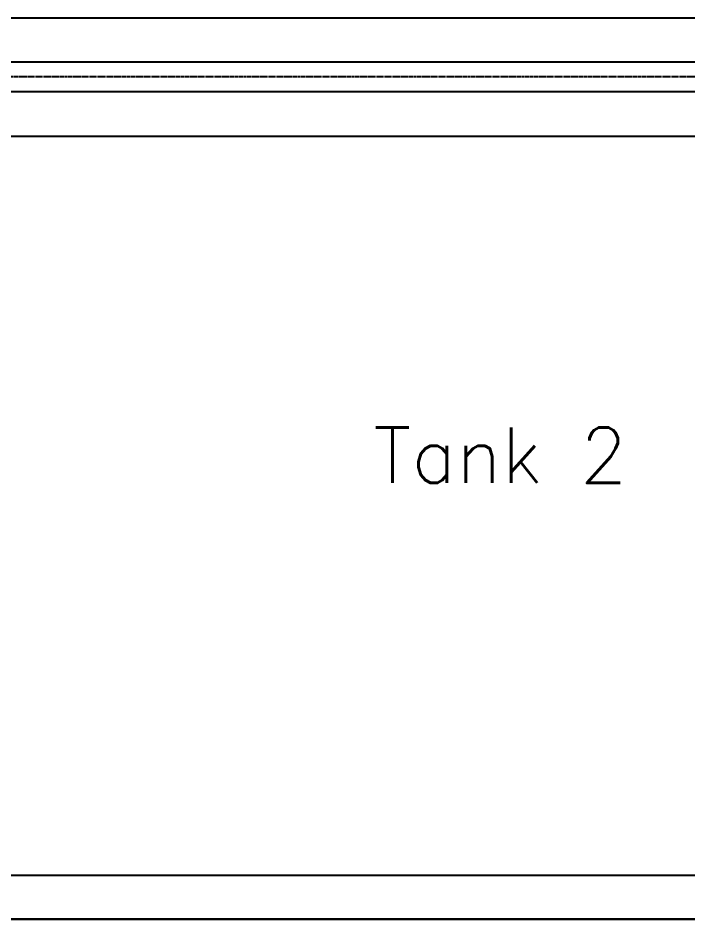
# Model space of a CAD drawing. Header units: millimetres. Extents: x 9 to 20222, y 20 to 9983.
# Drawn here: x 4669 to 6935, y 1765 to 4863 of the extents above; entities that cross this region are included whole.
import ezdxf

# ---------------------------------------------------------------- set-up
doc = ezdxf.new("R2010")
doc.units = ezdxf.units.MM
doc.header["$LTSCALE"] = 0.25
doc.linetypes.add('CENTER2', pattern=[1.125, 0.75, -0.125, 0.125, -0.125])
doc.layers.add('PDF_Geometry', color=7, linetype='Continuous')
doc.styles.add('RomanS', font='romans.shx')
doc.dimstyles.new('SPS-100', dxfattribs={"dimscale": 100, "dimtxt": 2.5, "dimasz": 2.5, "dimexe": 1, "dimexo": 0.625, "dimgap": 1, "dimtad": 1, "dimdec": 0, "dimdsep": 46, "dimtxsty": 'RomanS', "dimcen": 1, "dimclrd": 256, "dimclre": 256, "dimclrt": 4, "dimazin": 0, "dimtfac": 1, "dimtdec": 0, "dimtmove": 0, "dimatfit": 3, "dimfxl": 0.5, "dimarcsym": 1})

# ---------------------------------------------------------------- blocks, each defined once
blk = doc.blocks.new('*D62')
at = {"color": 1, "lineweight": -2, "transparency": 16777216}
for p, q in [((3816.5, 1916.1), (3816.5, 1376.2)), ((8316.7, 1916.1), (8316.7, 1376.2)), ((8166.7, 1451.2), (3966.5, 1451.2))]:
    blk.add_line(p, q, dxfattribs=at)
at = {"color": 1, "transparency": 16777216}
for points in [[(3966.5, 1476.2), (3966.5, 1426.2), (3816.5, 1451.2)], [(8166.7, 1476.2), (8166.7, 1426.2), (8316.7, 1451.2)]]:
    blk.add_solid(points, dxfattribs=at)
at = {"layer": 'Defpoints', "color": 0, "transparency": 16777216}
for p in [(3816.5, 1963), (8316.7, 1963), (3816.5, 1451.2)]:
    blk.add_point(p, dxfattribs=at)
at = {"color": 4, "transparency": 16777216, "insert": (6066.6, 1601.2), "char_height": 150, "attachment_point": 5, "style": 'RomanS', "bg_fill": 3, "box_fill_scale": 1.1, "bg_fill_color": 256, "bg_fill_true_color": 13158600, "bg_fill_transparency": 0}
blk.add_mtext('4500', dxfattribs=at)

msp = doc.modelspace()

# ---------------------------------------------------------------- linework, layer by layer
for points in [[(11966.1, 4863), (2514.9, 4863), (2514.9, 1813.8)], [(3534.3, 4715.3), (11290.8, 4715.3)], [(3534.3, 4615.3), (11290.8, 4615.3)]]:
    msp.add_lwpolyline(points)
at = {"color": 1, "linetype": 'CENTER2', "ltscale": 50}
msp.add_lwpolyline([(11290.8, 4665.3), (3534, 4665.3)], dxfattribs=at)
msp.add_lwpolyline([(3816.5, 1963), (8316.7, 1963), (8316.7, 4463), (3816.5, 4463)], close=True)
at = {"layer": 'PDF_Geometry', "lineweight": 25}
msp.add_lwpolyline([(2565.7, 4863), (2514.9, 4863), (2514.9, 1813.8), (13115.3, 1813.8), (13115.3, 4047.8), (13115.3, 1813.8), (2514.9, 1813.8)], dxfattribs=at)

# ---------------------------------------------------------------- next in the draw order: dimensions: what is measured, and where the dimension line sits
dim = msp.add_linear_dim(base=(3816.5, 1451.2), p1=(8316.7, 1963), p2=(3816.5, 1963), dimstyle='SPS-100', override={"dimscale": 75, "dimtxt": 2, "dimasz": 2, "dimclrd": 1, "dimclre": 1, "dimtmove": 1, "dimtfill": 1})
dim.commit()
dim.dimension.update_dxf_attribs({"geometry": '*D62', "text_midpoint": (6066.6, 1601.2)})

# ---------------------------------------------------------------- next in the draw order: linework, layer by layer
msp.add_lwpolyline([(12966.1, 4463), (2664.1, 4463), (2664.1, 1963), (12966.1, 1963)], close=True)

# ---------------------------------------------------------------- next in the draw order: texts
at = {"color": 4, "insert": (6301.1, 3384.4), "char_height": 187.5, "attachment_point": 5, "style": 'RomanS', "bg_fill": 3, "box_fill_scale": 1.25, "bg_fill_color": 256, "bg_fill_true_color": 13158600, "bg_fill_transparency": 0}
msp.add_mtext('Tank 2', dxfattribs=at)

doc.saveas('drawing.dxf')
